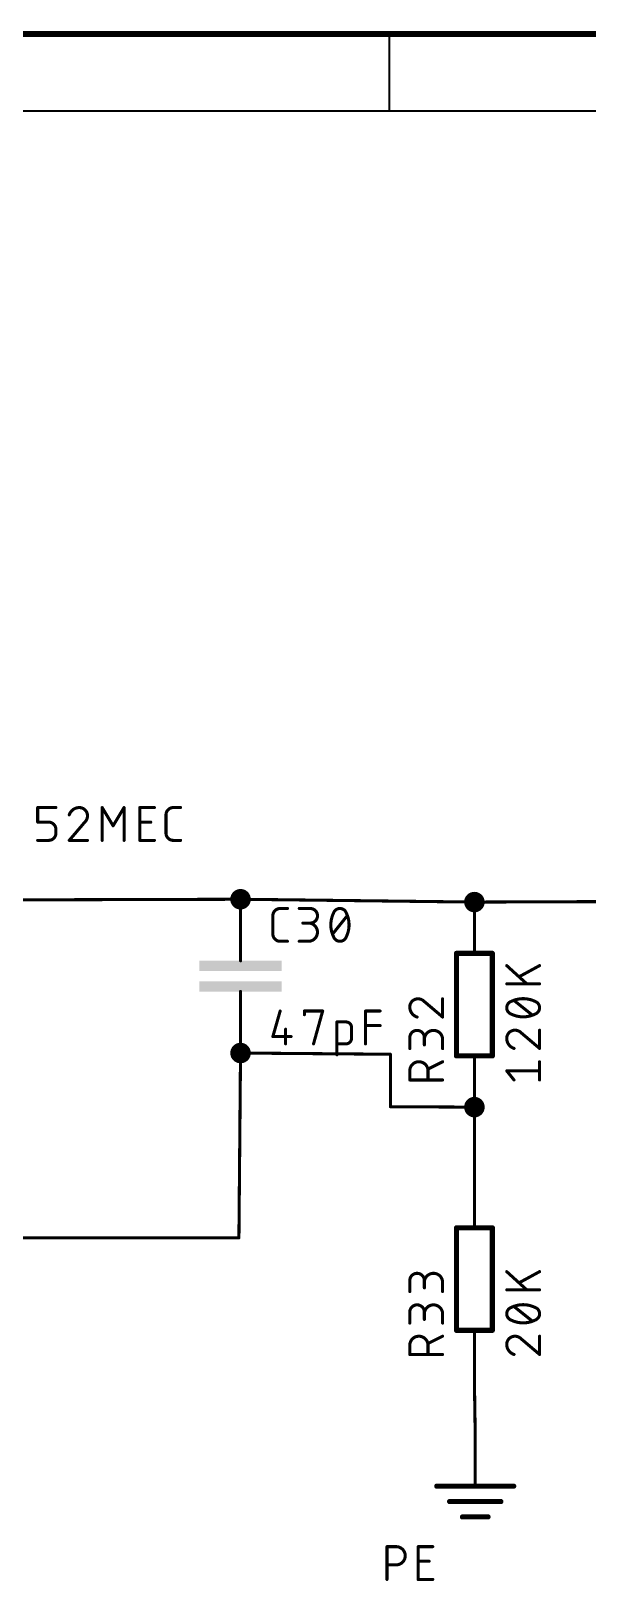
# Model space of a CAD drawing. Extents: x 3 to 264, y 2 to 181.
# Drawn here: x 115.5 to 143.1, y 104.6 to 181.4 of the extents above; entities that cross this region are included whole.
import ezdxf

# ---------------------------------------------------------------- set-up
doc = ezdxf.new("R2010")
doc.units = 0
for name, color, linetype in [('91', 122, 'CONTINUOUS'), ('94', 12, 'CONTINUOUS'), ('95', 251, 'CONTINUOUS'), ('96', 251, 'CONTINUOUS')]:
    doc.layers.add(name, color=color, linetype=linetype)

# ---------------------------------------------------------------- blocks, each defined once
blk = doc.blocks.new('RECT')
blk.add_solid([(-0.5, -0.5), (0.5, -0.5), (-0.5, 0.5), (0.5, 0.5)])

msp = doc.modelspace()

# ---------------------------------------------------------------- linework, layer by layer
at = {"layer": '91', "const_width": 0.1524}
for points in [[(111.19, 138.34), (125.91, 138.38)], [(125.91, 138.38), (137.49, 138.24)], [(137.49, 138.24), (148.41, 138.28)], [(125.83, 121.6), (125.91, 130.76)], [(125.91, 130.76), (133.33, 130.7)], [(133.33, 130.7), (133.33, 128.1)], [(133.33, 128.1), (137.49, 128.08)], [(137.49, 128.08), (137.49, 124.64)], [(72.31, 121.64), (125.83, 121.6)], [(137.49, 114.48), (137.53, 111.84)]]:
    msp.add_lwpolyline(points, dxfattribs=at)
at = {"layer": '91'}
for points, const_width in [([(125.91, 138.126, 1), (125.91, 138.634, 1), (125.91, 138.126)], 0.508), ([(125.9105, 138.4181, 1), (125.9095, 138.3419)], 0.0762), ([(125.9101, 138.3419, 1), (125.9099, 138.4181)], 0.0762), ([(137.49, 137.986, 1), (137.49, 138.494, 1), (137.49, 137.986)], 0.508), ([(137.4899, 138.2781, 1), (137.4901, 138.2019)], 0.0762), ([(137.4895, 138.2019, 1), (137.4905, 138.2781)], 0.0762), ([(125.91, 130.506, 1), (125.91, 131.014, 1), (125.91, 130.506)], 0.508), ([(125.9481, 130.7597, 1), (125.8719, 130.7603)], 0.0762), ([(125.9103, 130.7981, 1), (125.9097, 130.7219)], 0.0762), ([(133.3681, 130.7, 1), (133.2919, 130.7)], 0.0762), ([(133.3297, 130.6619, 1), (133.3303, 130.7381)], 0.0762), ([(137.49, 127.826, 1), (137.49, 128.334, 1), (137.49, 127.826)], 0.508), ([(133.3302, 128.1381, 1), (133.3298, 128.0619)], 0.0762), ([(133.2919, 128.1, 1), (133.3681, 128.1)], 0.0762), ([(137.5281, 128.08, 1), (137.4519, 128.08)], 0.0762), ([(137.4898, 128.0419, 1), (137.4902, 128.1181)], 0.0762), ([(137.4519, 124.64, 1), (137.5281, 124.64)], 0.0762), ([(125.7919, 121.6003, 1), (125.8681, 121.5997)], 0.0762), ([(125.83, 121.5619, 1), (125.83, 121.6381)], 0.0762), ([(137.5281, 114.4806, 1), (137.4519, 114.4794)], 0.0762), ([(137.4919, 111.8394, 1), (137.5681, 111.8406)], 0.0762)]:
    msp.add_lwpolyline(points, format="xyb", dxfattribs=dict(at, const_width=const_width))
at = {"layer": '94'}
for points, const_width in [([(263.45, 181.25), (3.1, 181.25)], 0.3), ([(133.275, 181.25), (133.275, 177.44)], 0.1), ([(259.64, 177.44), (6.91, 177.44)], 0.1), ([(125.91, 138.38), (125.91, 135.84)], 0.1524), ([(137.49, 138.24), (137.49, 135.7)], 0.1524), ([(125.91, 135.84), (125.91, 135.332)], 0.1524), ([(136.601, 135.7), (136.601, 130.62)], 0.254), ([(138.379, 135.7), (136.601, 135.7)], 0.254), ([(138.379, 130.62), (138.379, 135.7)], 0.254), ([(125.91, 133.3), (125.91, 133.808)], 0.1524), ([(125.91, 130.76), (125.91, 133.3)], 0.1524), ([(138.379, 130.62), (136.601, 130.62)], 0.254), ([(137.49, 128.08), (137.49, 130.62)], 0.1524), ([(137.49, 124.64), (137.49, 122.1)], 0.1524), ([(136.601, 122.1), (136.601, 117.02)], 0.254), ([(138.379, 122.1), (136.601, 122.1)], 0.254), ([(138.379, 117.02), (138.379, 122.1)], 0.254), ([(138.379, 117.02), (136.601, 117.02)], 0.254), ([(137.49, 114.48), (137.49, 117.02)], 0.1524), ([(137.53, 111.84), (137.53, 109.3)], 0.1524), ([(135.625, 109.3), (139.435, 109.3)], 0.254), ([(136.26, 108.538), (138.8, 108.538)], 0.254), ([(136.895, 107.776), (138.165, 107.776)], 0.254)]:
    msp.add_lwpolyline(points, dxfattribs=dict(at, const_width=const_width))
for points, const_width in [([(133.3, 181.25, 1), (133.25, 181.25)], 0.05), ([(133.25, 177.44, 1), (133.3, 177.44)], 0.05), ([(125.9481, 138.38, 1), (125.8719, 138.38)], 0.0762), ([(137.5281, 138.24, 1), (137.4519, 138.24)], 0.0762), ([(125.9481, 135.84, 1), (125.8719, 135.84)], 0.0762), ([(125.8719, 135.84, 1), (125.9481, 135.84)], 0.0762), ([(125.8719, 135.332, 1), (125.9481, 135.332)], 0.0762), ([(136.6645, 135.7, 1), (136.5375, 135.7)], 0.127), ([(136.601, 135.7635, 1), (136.601, 135.6365)], 0.127), ([(137.4519, 135.7, 1), (137.5281, 135.7)], 0.0762), ([(138.4425, 135.7, 1), (138.3155, 135.7)], 0.127), ([(138.379, 135.6365, 1), (138.379, 135.7635)], 0.127), ([(125.9481, 133.808, 1), (125.8719, 133.808)], 0.0762), ([(125.9481, 133.3, 1), (125.8719, 133.3)], 0.0762), ([(125.8719, 133.3, 1), (125.9481, 133.3)], 0.0762), ([(125.8719, 130.76, 1), (125.9481, 130.76)], 0.0762), ([(136.601, 130.6835, 1), (136.601, 130.5565)], 0.127), ([(136.5375, 130.62, 1), (136.6645, 130.62)], 0.127), ([(137.5281, 130.62, 1), (137.4519, 130.62)], 0.0762), ([(138.3155, 130.62, 1), (138.4425, 130.62)], 0.127), ([(138.379, 130.5565, 1), (138.379, 130.6835)], 0.127), ([(137.4519, 128.08, 1), (137.5281, 128.08)], 0.0762), ([(137.5281, 124.64, 1), (137.4519, 124.64)], 0.0762), ([(136.6645, 122.1, 1), (136.5375, 122.1)], 0.127), ([(136.601, 122.1635, 1), (136.601, 122.0365)], 0.127), ([(137.4519, 122.1, 1), (137.5281, 122.1)], 0.0762), ([(138.4425, 122.1, 1), (138.3155, 122.1)], 0.127), ([(138.379, 122.0365, 1), (138.379, 122.1635)], 0.127), ([(136.601, 117.0835, 1), (136.601, 116.9565)], 0.127), ([(136.5375, 117.02, 1), (136.6645, 117.02)], 0.127), ([(137.5281, 117.02, 1), (137.4519, 117.02)], 0.0762), ([(138.3155, 117.02, 1), (138.4425, 117.02)], 0.127), ([(138.379, 116.9565, 1), (138.379, 117.0835)], 0.127), ([(137.4519, 114.48, 1), (137.5281, 114.48)], 0.0762), ([(137.5681, 111.84, 1), (137.4919, 111.84)], 0.0762), ([(135.625, 109.3635, 1), (135.625, 109.2365)], 0.127), ([(137.4919, 109.3, 1), (137.5681, 109.3)], 0.0762), ([(139.435, 109.2365, 1), (139.435, 109.3635)], 0.127), ([(136.26, 108.6015, 1), (136.26, 108.4745)], 0.127), ([(138.8, 108.4745, 1), (138.8, 108.6015)], 0.127), ([(136.895, 107.8395, 1), (136.895, 107.7125)], 0.127), ([(138.165, 107.7125, 1), (138.165, 107.8395)], 0.127)]:
    msp.add_lwpolyline(points, format="xyb", dxfattribs=dict(at, const_width=const_width))
at = {"layer": '95'}
for points, const_width in [([(127.8714, 137.9228, 0.4142), (127.5102, 137.5616)], 0.1524), ([(127.5483, 137.5616, 1), (127.4721, 137.5616)], 0.0762), ([(127.4721, 137.5616, 1), (127.5483, 137.5616)], 0.0762), ([(127.8714, 137.9609, 1), (127.8714, 137.8847)], 0.0762), ([(127.8714, 137.8847, 1), (127.8714, 137.9609)], 0.0762), ([(128.2327, 137.8847, 1), (128.2327, 137.9609)], 0.0762), ([(128.8168, 137.9609, 1), (128.8168, 137.8847)], 0.0762), ([(129.3586, 137.2003, 1), (129.3586, 137.9228)], 0.1524), ([(129.3586, 137.9609, 1), (129.3586, 137.8847)], 0.0762), ([(129.3586, 137.8847, 1), (129.3586, 137.9609)], 0.0762), ([(130.5153, 137.697, 0.1139), (130.3799, 137.11)], 0.1524), ([(130.8314, 137.9228, 0.3205), (130.5153, 137.697)], 0.1524), ([(130.4793, 137.7094, 1), (130.5514, 137.6847)], 0.0762), ([(130.5496, 137.6803, 1), (130.4811, 137.7137)], 0.0762), ([(131.1475, 137.697, 0.3205), (130.8314, 137.9228)], 0.1524), ([(130.8314, 137.9609, 1), (130.8314, 137.8847)], 0.0762), ([(130.8314, 137.8847, 1), (130.8314, 137.9609)], 0.0762), ([(131.283, 137.11, 0.1139), (131.1475, 137.697)], 0.1524), ([(131.1818, 137.7137, 1), (131.1133, 137.6803)], 0.0762), ([(131.1115, 137.6847, 1), (131.1836, 137.7094)], 0.0762), ([(131.2224, 137.5378, 1), (131.1629, 137.5854)], 0.0762), ([(127.5102, 136.6584, 0.4142), (127.8714, 136.2972)], 0.1524), ([(127.5483, 136.6584, 1), (127.4721, 136.6584)], 0.0762), ([(128.9974, 137.2384, 1), (128.9974, 137.1622)], 0.0762), ([(129.2683, 136.2972, 1), (129.2683, 137.2003)], 0.1524), ([(129.2683, 137.2384, 1), (129.2683, 137.1622)], 0.0762), ([(129.3586, 137.2384, 1), (129.3586, 137.1622)], 0.0762), ([(129.3586, 137.1622, 1), (129.3586, 137.2384)], 0.0762), ([(130.3799, 137.11, 0.1139), (130.5153, 136.523)], 0.1524), ([(130.418, 137.11, 1), (130.3418, 137.11)], 0.0762), ([(130.3418, 137.11, 1), (130.418, 137.11)], 0.0762), ([(130.4404, 136.6822, 1), (130.4999, 136.6346)], 0.0762), ([(131.1475, 136.523, 0.1139), (131.283, 137.11)], 0.1524), ([(131.3211, 137.11, 1), (131.2449, 137.11)], 0.0762), ([(131.2449, 137.11, 1), (131.3211, 137.11)], 0.0762), ([(127.4721, 136.6584, 1), (127.5483, 136.6584)], 0.0762), ([(127.8714, 136.3353, 1), (127.8714, 136.2591)], 0.0762), ([(127.8714, 136.2591, 1), (127.8714, 136.3353)], 0.0762), ([(128.2327, 136.2591, 1), (128.2327, 136.3353)], 0.0762), ([(128.8168, 136.3353, 1), (128.8168, 136.2591)], 0.0762), ([(129.2683, 136.3353, 1), (129.2683, 136.2591)], 0.0762), ([(129.2683, 136.2591, 1), (129.2683, 136.3353)], 0.0762), ([(130.5153, 136.523, 0.3205), (130.8314, 136.2972)], 0.1524), ([(130.5514, 136.5353, 1), (130.4793, 136.5106)], 0.0762), ([(130.4811, 136.5063, 1), (130.5496, 136.5397)], 0.0762), ([(130.8314, 136.2972, 0.3205), (131.1475, 136.523)], 0.1524), ([(130.8314, 136.3353, 1), (130.8314, 136.2591)], 0.0762), ([(130.8314, 136.2591, 1), (130.8314, 136.3353)], 0.0762), ([(131.1133, 136.5397, 1), (131.1818, 136.5063)], 0.0762), ([(131.1836, 136.5106, 1), (131.1115, 136.5353)], 0.0762), ([(134.696, 133.4464, 0.4142), (134.2896, 133.04)], 0.1524), ([(134.2896, 133.04, 0.3252), (134.6508, 132.5433)], 0.1524), ([(134.3277, 133.04, 1), (134.2515, 133.04)], 0.0762), ([(134.2515, 133.04, 1), (134.3277, 133.04)], 0.0762), ([(135.0121, 133.3109, 0.2053), (134.696, 133.4464)], 0.1524), ([(134.696, 133.4845, 1), (134.696, 133.4083)], 0.0762), ([(134.696, 133.4083, 1), (134.696, 133.4845)], 0.0762), ([(135.0368, 133.34, 1), (134.9874, 133.2819)], 0.0762), ([(134.9845, 133.2847, 1), (135.0397, 133.3372)], 0.0762), ([(135.9533, 133.4464, 1), (135.8771, 133.4464)], 0.0762), ([(134.6391, 132.507, 1), (134.6626, 132.5795)], 0.0762), ([(135.8771, 132.5433, 1), (135.9533, 132.5433)], 0.0762), ([(135.8905, 132.5143, 1), (135.9399, 132.5723)], 0.0762), ([(135.0121, 131.522, 1), (134.2896, 131.522)], 0.1524), ([(134.3277, 131.522, 1), (134.2515, 131.522)], 0.0762), ([(134.2515, 131.522, 1), (134.3277, 131.522)], 0.0762), ([(135.9152, 131.4317, 1), (135.0121, 131.4317)], 0.1524), ([(135.0502, 131.522, 1), (134.974, 131.522)], 0.0762), ([(134.974, 131.522, 1), (135.0502, 131.522)], 0.0762), ([(134.974, 131.4317, 1), (135.0502, 131.4317)], 0.0762), ([(135.9533, 131.4317, 1), (135.8771, 131.4317)], 0.0762), ([(135.8771, 131.4317, 1), (135.9533, 131.4317)], 0.0762), ([(134.2515, 130.9802, 1), (134.3277, 130.9802)], 0.0762), ([(134.974, 131.1608, 1), (135.0502, 131.1608)], 0.0762), ([(135.8771, 130.9802, 1), (135.9533, 130.9802)], 0.0762), ([(135.1927, 129.8778, 1), (134.2896, 129.8778)], 0.1524), ([(134.3277, 129.8778, 1), (134.2515, 129.8778)], 0.0762), ([(134.2515, 129.8778, 1), (134.3277, 129.8778)], 0.0762), ([(135.2308, 129.8778, 1), (135.1546, 129.8778)], 0.0762), ([(135.1546, 129.8778, 1), (135.2308, 129.8778)], 0.0762), ([(135.1757, 130.0021, 1), (135.2098, 129.934)], 0.0762), ([(135.9322, 130.2952, 1), (135.8982, 130.3634)], 0.0762), ([(134.2896, 129.4643, 1), (134.2896, 129.3881)], 0.0762), ([(134.2515, 129.4262, 1), (134.3277, 129.4262)], 0.0762), ([(135.1546, 129.4262, 1), (135.2308, 129.4262)], 0.0762), ([(135.9152, 129.3881, 1), (135.9152, 129.4643)], 0.0762), ([(135.0121, 119.4852, 1), (134.2896, 119.4852)], 0.1524), ([(135.9152, 119.3948, 1), (135.0121, 119.3948)], 0.1524), ([(134.3277, 119.4852, 1), (134.2515, 119.4852)], 0.0762), ([(134.2515, 119.4852, 1), (134.3277, 119.4852)], 0.0762), ([(135.0502, 119.4852, 1), (134.974, 119.4852)], 0.0762), ([(134.974, 119.4852, 1), (135.0502, 119.4852)], 0.0762), ([(134.974, 119.3948, 1), (135.0502, 119.3948)], 0.0762), ([(134.974, 119.1239, 1), (135.0502, 119.1239)], 0.0762), ([(135.9533, 119.3948, 1), (135.8771, 119.3948)], 0.0762), ([(135.8771, 119.3948, 1), (135.9533, 119.3948)], 0.0762), ([(134.2515, 118.9433, 1), (134.3277, 118.9433)], 0.0762), ([(135.0121, 117.922, 1), (134.2896, 117.922)], 0.1524), ([(135.9152, 117.8317, 1), (135.0121, 117.8317)], 0.1524), ([(135.8771, 118.9433, 1), (135.9533, 118.9433)], 0.0762), ([(134.3277, 117.922, 1), (134.2515, 117.922)], 0.0762), ([(134.2515, 117.922, 1), (134.3277, 117.922)], 0.0762), ([(135.0502, 117.922, 1), (134.974, 117.922)], 0.0762), ([(134.974, 117.922, 1), (135.0502, 117.922)], 0.0762), ([(134.974, 117.8317, 1), (135.0502, 117.8317)], 0.0762), ([(134.974, 117.5608, 1), (135.0502, 117.5608)], 0.0762), ([(135.9533, 117.8317, 1), (135.8771, 117.8317)], 0.0762), ([(135.8771, 117.8317, 1), (135.9533, 117.8317)], 0.0762), ([(134.2515, 117.3802, 1), (134.3277, 117.3802)], 0.0762), ([(135.1927, 116.2778, 1), (134.2896, 116.2778)], 0.1524), ([(135.8771, 117.3802, 1), (135.9533, 117.3802)], 0.0762), ([(135.9322, 116.6952, 1), (135.8982, 116.7634)], 0.0762), ([(134.3277, 116.2778, 1), (134.2515, 116.2778)], 0.0762), ([(134.2515, 116.2778, 1), (134.3277, 116.2778)], 0.0762), ([(135.2308, 116.2778, 1), (135.1546, 116.2778)], 0.0762), ([(135.1546, 116.2778, 1), (135.2308, 116.2778)], 0.0762), ([(135.1757, 116.4021, 1), (135.2098, 116.334)], 0.0762), ([(134.2896, 115.8643, 1), (134.2896, 115.7881)], 0.0762), ([(134.2515, 115.8262, 1), (134.3277, 115.8262)], 0.0762), ([(135.1546, 115.8262, 1), (135.2308, 115.8262)], 0.0762), ([(135.9152, 115.7881, 1), (135.9152, 115.8643)], 0.0762)]:
    msp.add_lwpolyline(points, format="xyb", dxfattribs=dict(at, const_width=const_width))
at = {"layer": '95', "const_width": 0.1524}
for points in [[(127.5102, 136.6584), (127.5102, 137.5616)], [(127.8714, 137.9228), (128.2327, 137.9228)], [(128.8168, 137.9228), (129.3586, 137.9228)], [(130.4702, 136.6584), (131.1927, 137.5616)], [(129.3586, 137.2003), (128.9974, 137.2003)], [(128.2327, 136.2972), (127.8714, 136.2972)], [(128.8168, 136.2972), (129.2683, 136.2972)], [(135.0121, 133.3109), (135.9152, 132.5433)], [(135.9152, 132.5433), (135.9152, 133.4464)], [(134.2896, 130.9802), (134.2896, 131.522)], [(135.0121, 131.522), (135.0121, 131.1608)], [(135.9152, 130.9802), (135.9152, 131.4317)], [(134.2896, 129.4262), (134.2896, 129.8778)], [(135.9152, 130.3293), (135.1927, 129.9681)], [(135.1927, 129.8778), (135.1927, 129.4262)], [(135.9152, 129.4262), (134.2896, 129.4262)], [(134.2896, 118.9433), (134.2896, 119.4852)], [(135.0121, 119.4852), (135.0121, 119.1239)], [(135.9152, 118.9433), (135.9152, 119.3948)], [(134.2896, 117.3802), (134.2896, 117.922)], [(135.0121, 117.922), (135.0121, 117.5608)], [(135.9152, 117.3802), (135.9152, 117.8317)], [(135.9152, 116.7293), (135.1927, 116.3681)], [(134.2896, 115.8262), (134.2896, 116.2778)], [(135.1927, 116.2778), (135.1927, 115.8262)], [(135.9152, 115.8262), (134.2896, 115.8262)]]:
    msp.add_lwpolyline(points, dxfattribs=at)
at = {"layer": '96', "const_width": 0.1524}
for points in [[(115.8662, 142.2003), (115.8662, 142.9228)], [(115.8662, 142.9228), (116.7693, 142.9228)], [(119.0584, 141.2972), (119.0584, 142.9228)], [(119.0584, 142.9228), (119.6003, 142.0197)], [(119.6003, 142.0197), (120.1422, 142.9228)], [(120.1422, 142.9228), (120.1422, 141.2972)], [(120.9233, 141.2972), (120.9233, 142.9228)], [(120.9233, 142.9228), (121.6458, 142.9228)], [(122.5802, 142.9228), (122.9414, 142.9228)], [(116.4081, 142.2003), (115.8662, 142.2003)], [(118.197, 142.2003), (117.4293, 141.2972)], [(120.9233, 142.2003), (121.4651, 142.2003)], [(122.2189, 141.6584), (122.2189, 142.5616)], [(115.8662, 141.2972), (116.4081, 141.2972)], [(116.7693, 141.6584), (116.7693, 141.8391)], [(117.4293, 141.2972), (118.3324, 141.2972)], [(121.6458, 141.2972), (120.9233, 141.2972)], [(122.9414, 141.2972), (122.5802, 141.2972)], [(139.0902, 135.0919), (140.0836, 134.1888)], [(140.7158, 135.0919), (139.7224, 134.55)], [(140.7158, 134.1888), (139.0902, 134.1888)], [(127.8714, 132.8428), (127.5102, 131.5784)], [(129.0733, 132.6622), (129.0733, 132.8428)], [(129.0733, 132.8428), (129.9764, 132.8428)], [(129.9764, 132.8428), (129.5249, 131.2172)], [(132.0983, 131.2172), (132.0983, 132.8428)], [(132.0983, 132.8428), (132.8208, 132.8428)], [(140.3546, 132.6428), (139.4514, 133.3652)], [(130.682, 130.6753), (130.682, 132.3009)], [(130.682, 132.3009), (131.1335, 132.3009)], [(131.4045, 132.03), (131.4045, 131.4881)], [(132.0983, 132.1203), (132.8208, 132.1203)], [(127.5102, 131.5784), (128.4133, 131.5784)], [(128.1424, 131.9397), (128.1424, 131.2172)], [(139.8127, 131.757), (140.7158, 130.9893)], [(140.7158, 130.9893), (140.7158, 131.8924)], [(131.1335, 131.2172), (130.682, 131.2172)], [(139.4514, 129.4262), (139.0902, 129.8778)], [(139.0902, 129.8778), (140.7158, 129.8778)], [(140.7158, 129.4262), (140.7158, 130.3293)], [(139.0902, 119.9288), (140.0836, 119.0256)], [(140.7158, 119.9288), (139.7224, 119.3869)], [(140.7158, 119.0256), (139.0902, 119.0256)], [(140.3546, 117.4796), (139.4514, 118.2021)], [(140.7158, 115.8262), (140.7158, 116.7293)], [(139.8127, 116.5938), (140.7158, 115.8262)], [(133.1612, 104.6772), (133.1612, 106.3028)], [(133.1612, 106.3028), (133.6128, 106.3028)], [(134.7062, 104.6772), (134.7062, 106.3028)], [(134.7062, 106.3028), (135.4287, 106.3028)], [(133.6128, 105.3997), (133.1612, 105.3997)], [(134.7062, 105.5803), (135.2481, 105.5803)], [(135.4287, 104.6772), (134.7062, 104.6772)]]:
    msp.add_lwpolyline(points, dxfattribs=at)
at = {"layer": '96'}
for points, const_width in [([(115.9043, 142.9228, 1), (115.8281, 142.9228)], 0.0762), ([(115.8662, 142.9609, 1), (115.8662, 142.8847)], 0.0762), ([(116.7693, 142.8847, 1), (116.7693, 142.9609)], 0.0762), ([(117.926, 142.9228, 0.3252), (117.4293, 142.5616)], 0.1524), ([(118.3324, 142.5164, 0.4142), (117.926, 142.9228)], 0.1524), ([(117.926, 142.9609, 1), (117.926, 142.8847)], 0.0762), ([(117.926, 142.8847, 1), (117.926, 142.9609)], 0.0762), ([(119.0965, 142.9228, 1), (119.0203, 142.9228)], 0.0762), ([(119.0911, 142.9424, 1), (119.0258, 142.9032)], 0.0762), ([(120.1803, 142.9228, 1), (120.1041, 142.9228)], 0.0762), ([(120.1748, 142.9032, 1), (120.1095, 142.9424)], 0.0762), ([(120.9614, 142.9228, 1), (120.8852, 142.9228)], 0.0762), ([(120.9233, 142.9609, 1), (120.9233, 142.8847)], 0.0762), ([(121.6458, 142.8847, 1), (121.6458, 142.9609)], 0.0762), ([(122.5802, 142.9228, 0.4142), (122.2189, 142.5616)], 0.1524), ([(122.5802, 142.9609, 1), (122.5802, 142.8847)], 0.0762), ([(122.5802, 142.8847, 1), (122.5802, 142.9609)], 0.0762), ([(122.9414, 142.8847, 1), (122.9414, 142.9609)], 0.0762), ([(115.8662, 142.2384, 1), (115.8662, 142.1622)], 0.0762), ([(115.8281, 142.2003, 1), (115.9043, 142.2003)], 0.0762), ([(116.7693, 141.8391, 0.4142), (116.4081, 142.2003)], 0.1524), ([(116.4081, 142.2384, 1), (116.4081, 142.1622)], 0.0762), ([(116.4081, 142.1622, 1), (116.4081, 142.2384)], 0.0762), ([(117.3931, 142.5733, 1), (117.4656, 142.5498)], 0.0762), ([(118.197, 142.2003, 0.2053), (118.3324, 142.5164)], 0.1524), ([(118.1707, 142.2279, 1), (118.2232, 142.1727)], 0.0762), ([(118.226, 142.1756, 1), (118.1679, 142.225)], 0.0762), ([(118.3705, 142.5164, 1), (118.2943, 142.5164)], 0.0762), ([(118.2943, 142.5164, 1), (118.3705, 142.5164)], 0.0762), ([(120.9233, 142.2384, 1), (120.9233, 142.1622)], 0.0762), ([(121.4651, 142.1622, 1), (121.4651, 142.2384)], 0.0762), ([(122.257, 142.5616, 1), (122.1808, 142.5616)], 0.0762), ([(122.1808, 142.5616, 1), (122.257, 142.5616)], 0.0762), ([(115.8662, 141.3353, 1), (115.8662, 141.2591)], 0.0762), ([(116.4081, 141.2972, 0.4142), (116.7693, 141.6584)], 0.1524), ([(116.4081, 141.3353, 1), (116.4081, 141.2591)], 0.0762), ([(116.4081, 141.2591, 1), (116.4081, 141.3353)], 0.0762), ([(116.8074, 141.8391, 1), (116.7312, 141.8391)], 0.0762), ([(116.7312, 141.8391, 1), (116.8074, 141.8391)], 0.0762), ([(116.8074, 141.6584, 1), (116.7312, 141.6584)], 0.0762), ([(116.7312, 141.6584, 1), (116.8074, 141.6584)], 0.0762), ([(117.4293, 141.3353, 1), (117.4293, 141.2591)], 0.0762), ([(117.4003, 141.3219, 1), (117.4583, 141.2725)], 0.0762), ([(118.3324, 141.2591, 1), (118.3324, 141.3353)], 0.0762), ([(119.0203, 141.2972, 1), (119.0965, 141.2972)], 0.0762), ([(119.5676, 142.0393, 1), (119.633, 142.0001)], 0.0762), ([(119.5676, 142.0001, 1), (119.633, 142.0393)], 0.0762), ([(120.1041, 141.2972, 1), (120.1803, 141.2972)], 0.0762), ([(120.9233, 141.3353, 1), (120.9233, 141.2591)], 0.0762), ([(120.8852, 141.2972, 1), (120.9614, 141.2972)], 0.0762), ([(121.6458, 141.2591, 1), (121.6458, 141.3353)], 0.0762), ([(122.2189, 141.6584, 0.4142), (122.5802, 141.2972)], 0.1524), ([(122.257, 141.6584, 1), (122.1808, 141.6584)], 0.0762), ([(122.1808, 141.6584, 1), (122.257, 141.6584)], 0.0762), ([(122.5802, 141.3353, 1), (122.5802, 141.2591)], 0.0762), ([(122.5802, 141.2591, 1), (122.5802, 141.3353)], 0.0762), ([(122.9414, 141.2591, 1), (122.9414, 141.3353)], 0.0762), ([(139.1158, 135.1201, 1), (139.0646, 135.0637)], 0.0762), ([(140.734, 135.0584, 1), (140.6976, 135.1253)], 0.0762), ([(139.7041, 134.5835, 1), (139.7406, 134.5166)], 0.0762), ([(139.0902, 134.2269, 1), (139.0902, 134.1507)], 0.0762), ([(140.058, 134.1606, 1), (140.1093, 134.217)], 0.0762), ([(140.7158, 134.1507, 1), (140.7158, 134.2269)], 0.0762), ([(127.9081, 132.8323, 1), (127.8348, 132.8533)], 0.0762), ([(129.1114, 132.8428, 1), (129.0352, 132.8428)], 0.0762), ([(129.0733, 132.8809, 1), (129.0733, 132.8047)], 0.0762), ([(130.0131, 132.8326, 1), (129.9397, 132.853)], 0.0762), ([(129.9764, 132.8047, 1), (129.9764, 132.8809)], 0.0762), ([(132.1364, 132.8428, 1), (132.0602, 132.8428)], 0.0762), ([(132.0983, 132.8809, 1), (132.0983, 132.8047)], 0.0762), ([(132.8208, 132.8047, 1), (132.8208, 132.8809)], 0.0762), ([(139.316, 133.3201, 0.3205), (139.0902, 133.004)], 0.1524), ([(139.0902, 133.004, 0.3205), (139.316, 132.6879)], 0.1524), ([(139.1283, 133.004, 1), (139.0521, 133.004)], 0.0762), ([(139.0521, 133.004, 1), (139.1283, 133.004)], 0.0762), ([(139.903, 133.4556, 0.1139), (139.316, 133.3201)], 0.1524), ([(139.2993, 133.3543, 1), (139.3327, 133.2858)], 0.0762), ([(139.3283, 133.284, 1), (139.3036, 133.3561)], 0.0762), ([(139.4752, 133.395, 1), (139.4276, 133.3355)], 0.0762), ([(140.49, 133.3201, 0.1139), (139.903, 133.4556)], 0.1524), ([(139.903, 133.4937, 1), (139.903, 133.4175)], 0.0762), ([(139.903, 133.4175, 1), (139.903, 133.4937)], 0.0762), ([(140.7158, 133.004, 0.3205), (140.49, 133.3201)], 0.1524), ([(140.5024, 133.3561, 1), (140.4777, 133.284)], 0.0762), ([(140.49, 132.6879, 0.3205), (140.7158, 133.004)], 0.1524), ([(140.4733, 133.2858, 1), (140.5067, 133.3543)], 0.0762), ([(140.7539, 133.004, 1), (140.6777, 133.004)], 0.0762), ([(140.6777, 133.004, 1), (140.7539, 133.004)], 0.0762), ([(129.0352, 132.6622, 1), (129.1114, 132.6622)], 0.0762), ([(130.7201, 132.3009, 1), (130.6439, 132.3009)], 0.0762), ([(130.682, 132.339, 1), (130.682, 132.2628)], 0.0762), ([(131.4045, 132.03, 0.4142), (131.1335, 132.3009)], 0.1524), ([(131.1335, 132.339, 1), (131.1335, 132.2628)], 0.0762), ([(131.1335, 132.2628, 1), (131.1335, 132.339)], 0.0762), ([(131.4426, 132.03, 1), (131.3664, 132.03)], 0.0762), ([(132.0983, 132.1584, 1), (132.0983, 132.0822)], 0.0762), ([(132.8208, 132.0822, 1), (132.8208, 132.1584)], 0.0762), ([(139.3327, 132.7222, 1), (139.2993, 132.6537)], 0.0762), ([(139.316, 132.6879, 0.1139), (139.903, 132.5524)], 0.1524), ([(139.3036, 132.6519, 1), (139.3283, 132.724)], 0.0762), ([(139.903, 132.5524, 0.1139), (140.49, 132.6879)], 0.1524), ([(139.903, 132.5905, 1), (139.903, 132.5143)], 0.0762), ([(139.903, 132.5143, 1), (139.903, 132.5905)], 0.0762), ([(140.3308, 132.613, 1), (140.3784, 132.6725)], 0.0762), ([(140.4777, 132.7239, 1), (140.5024, 132.6519)], 0.0762), ([(140.5067, 132.6537, 1), (140.4733, 132.7222)], 0.0762), ([(127.5102, 131.6165, 1), (127.5102, 131.5403)], 0.0762), ([(127.4736, 131.5889, 1), (127.5468, 131.568)], 0.0762), ([(128.1805, 131.9397, 1), (128.1043, 131.9397)], 0.0762), ([(128.4133, 131.5403, 1), (128.4133, 131.6165)], 0.0762), ([(131.1335, 131.2172, 0.4142), (131.4045, 131.4881)], 0.1524), ([(131.3664, 132.03, 1), (131.4426, 132.03)], 0.0762), ([(131.4426, 131.4881, 1), (131.3664, 131.4881)], 0.0762), ([(131.3664, 131.4881, 1), (131.4426, 131.4881)], 0.0762), ([(139.4966, 131.8924, 0.4142), (139.0902, 131.486)], 0.1524), ([(139.0902, 131.486, 0.3252), (139.4514, 130.9893)], 0.1524), ([(139.1283, 131.486, 1), (139.0521, 131.486)], 0.0762), ([(139.0521, 131.486, 1), (139.1283, 131.486)], 0.0762), ([(139.8127, 131.757, 0.2053), (139.4966, 131.8924)], 0.1524), ([(139.4966, 131.9305, 1), (139.4966, 131.8543)], 0.0762), ([(139.4966, 131.8543, 1), (139.4966, 131.9305)], 0.0762), ([(139.8374, 131.786, 1), (139.788, 131.7279)], 0.0762), ([(139.7851, 131.7307, 1), (139.8403, 131.7832)], 0.0762), ([(140.7539, 131.8924, 1), (140.6777, 131.8924)], 0.0762), ([(128.1043, 131.2172, 1), (128.1805, 131.2172)], 0.0762), ([(129.4882, 131.2274, 1), (129.5616, 131.207)], 0.0762), ([(130.682, 131.2553, 1), (130.682, 131.1791)], 0.0762), ([(130.6439, 130.6753, 1), (130.7201, 130.6753)], 0.0762), ([(131.1335, 131.2553, 1), (131.1335, 131.1791)], 0.0762), ([(131.1335, 131.1791, 1), (131.1335, 131.2553)], 0.0762), ([(132.0602, 131.2172, 1), (132.1364, 131.2172)], 0.0762), ([(139.4397, 130.9531, 1), (139.4632, 131.0256)], 0.0762), ([(140.6777, 130.9893, 1), (140.7539, 130.9893)], 0.0762), ([(140.6911, 130.9603, 1), (140.7405, 131.0184)], 0.0762), ([(139.12, 129.9016, 1), (139.0604, 129.854)], 0.0762), ([(139.0902, 129.9159, 1), (139.0902, 129.8397)], 0.0762), ([(140.7539, 130.3293, 1), (140.6777, 130.3293)], 0.0762), ([(140.7158, 129.8397, 1), (140.7158, 129.9159)], 0.0762), ([(139.4217, 129.4024, 1), (139.4812, 129.45)], 0.0762), ([(140.6777, 129.4262, 1), (140.7539, 129.4262)], 0.0762), ([(139.1158, 119.9569, 1), (139.0646, 119.9006)], 0.0762), ([(140.734, 119.8953, 1), (140.6976, 119.9622)], 0.0762), ([(139.0902, 119.0637, 1), (139.0902, 118.9875)], 0.0762), ([(139.7041, 119.4203, 1), (139.7406, 119.3534)], 0.0762), ([(140.058, 118.9975, 1), (140.1093, 119.0538)], 0.0762), ([(140.7158, 118.9875, 1), (140.7158, 119.0637)], 0.0762), ([(139.903, 118.2924, 0.1139), (139.316, 118.157)], 0.1524), ([(139.4752, 118.2319, 1), (139.4276, 118.1724)], 0.0762), ([(140.49, 118.157, 0.1139), (139.903, 118.2924)], 0.1524), ([(139.903, 118.3305, 1), (139.903, 118.2543)], 0.0762), ([(139.903, 118.2543, 1), (139.903, 118.3305)], 0.0762), ([(139.316, 118.157, 0.3205), (139.0902, 117.8409)], 0.1524), ([(139.0902, 117.8409, 0.3205), (139.316, 117.5248)], 0.1524), ([(139.1283, 117.8409, 1), (139.0521, 117.8409)], 0.0762), ([(139.0521, 117.8409, 1), (139.1283, 117.8409)], 0.0762), ([(139.2993, 118.1912, 1), (139.3327, 118.1227)], 0.0762), ([(139.316, 117.5248, 0.1139), (139.903, 117.3893)], 0.1524), ([(139.3327, 117.559, 1), (139.2993, 117.4905)], 0.0762), ([(139.3283, 118.1209, 1), (139.3036, 118.193)], 0.0762), ([(139.3036, 117.4887, 1), (139.3283, 117.5608)], 0.0762), ([(139.903, 117.3893, 0.1139), (140.49, 117.5248)], 0.1524), ([(140.3308, 117.4499, 1), (140.3784, 117.5094)], 0.0762), ([(140.7158, 117.8409, 0.3205), (140.49, 118.157)], 0.1524), ([(140.5024, 118.193, 1), (140.4777, 118.1209)], 0.0762), ([(140.49, 117.5248, 0.3205), (140.7158, 117.8409)], 0.1524), ([(140.4777, 117.5608, 1), (140.5024, 117.4887)], 0.0762), ([(140.4733, 118.1227, 1), (140.5067, 118.1912)], 0.0762), ([(140.5067, 117.4905, 1), (140.4733, 117.559)], 0.0762), ([(140.7539, 117.8409, 1), (140.6777, 117.8409)], 0.0762), ([(140.6777, 117.8409, 1), (140.7539, 117.8409)], 0.0762), ([(139.4966, 116.7293, 0.4142), (139.0902, 116.3229)], 0.1524), ([(139.8127, 116.5938, 0.2053), (139.4966, 116.7293)], 0.1524), ([(139.4966, 116.7674, 1), (139.4966, 116.6912)], 0.0762), ([(139.4966, 116.6912, 1), (139.4966, 116.7674)], 0.0762), ([(139.903, 117.4274, 1), (139.903, 117.3512)], 0.0762), ([(139.903, 117.3512, 1), (139.903, 117.4274)], 0.0762), ([(140.7539, 116.7293, 1), (140.6777, 116.7293)], 0.0762), ([(139.0902, 116.3229, 0.3252), (139.4514, 115.8262)], 0.1524), ([(139.1283, 116.3229, 1), (139.0521, 116.3229)], 0.0762), ([(139.0521, 116.3229, 1), (139.1283, 116.3229)], 0.0762), ([(139.8374, 116.6229, 1), (139.788, 116.5648)], 0.0762), ([(139.7851, 116.5676, 1), (139.8403, 116.6201)], 0.0762), ([(139.4397, 115.79, 1), (139.4632, 115.8624)], 0.0762), ([(140.6777, 115.8262, 1), (140.7539, 115.8262)], 0.0762), ([(140.6911, 115.7972, 1), (140.7405, 115.8552)], 0.0762), ([(133.1993, 106.3028, 1), (133.1231, 106.3028)], 0.0762), ([(133.1612, 106.3409, 1), (133.1612, 106.2647)], 0.0762), ([(133.6128, 105.3997, 1), (133.6128, 106.3028)], 0.1524), ([(133.6128, 106.3409, 1), (133.6128, 106.2647)], 0.0762), ([(133.6128, 106.2647, 1), (133.6128, 106.3409)], 0.0762), ([(134.7443, 106.3028, 1), (134.6681, 106.3028)], 0.0762), ([(134.7062, 106.3409, 1), (134.7062, 106.2647)], 0.0762), ([(135.4287, 106.2647, 1), (135.4287, 106.3409)], 0.0762), ([(133.1612, 105.4378, 1), (133.1612, 105.3616)], 0.0762), ([(133.6128, 105.4378, 1), (133.6128, 105.3616)], 0.0762), ([(133.6128, 105.3616, 1), (133.6128, 105.4378)], 0.0762), ([(134.7062, 105.6184, 1), (134.7062, 105.5422)], 0.0762), ([(135.2481, 105.5422, 1), (135.2481, 105.6184)], 0.0762), ([(133.1231, 104.6772, 1), (133.1993, 104.6772)], 0.0762), ([(134.7062, 104.7153, 1), (134.7062, 104.6391)], 0.0762), ([(134.6681, 104.6772, 1), (134.7443, 104.6772)], 0.0762), ([(135.4287, 104.6391, 1), (135.4287, 104.7153)], 0.0762)]:
    msp.add_lwpolyline(points, format="xyb", dxfattribs=dict(at, const_width=const_width))

# ---------------------------------------------------------------- block references
at = {"layer": '94', "xscale": 4.064, "yscale": 0.508}
for p in [(125.91, 135.078), (125.91, 134.062)]:
    msp.add_blockref('RECT', p, dxfattribs=at)

doc.saveas('drawing.dxf')
